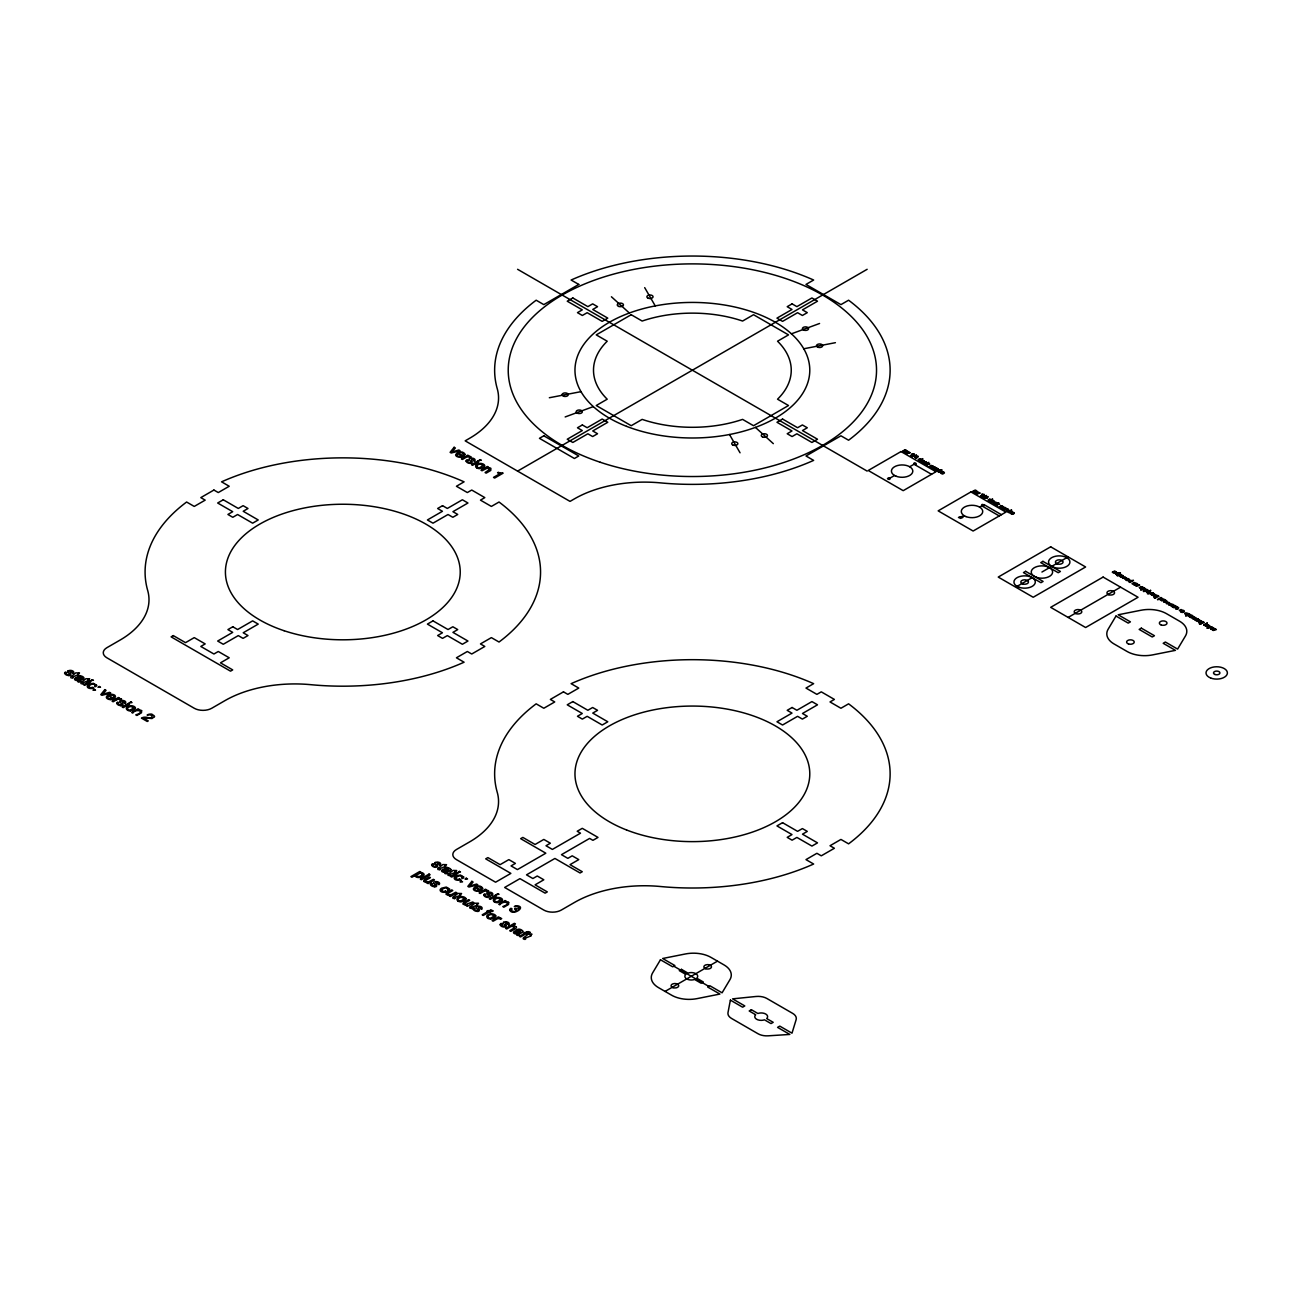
<?xml version="1.0" encoding="UTF-8"?>
<svg xmlns="http://www.w3.org/2000/svg" width="1292" height="1292" viewBox="0 0 1292 1292"><rect width="100%" height="100%" fill="white"/><g stroke="black" fill="none" stroke-linecap="round" stroke-linejoin="round"><path stroke-width="1.5" d="M436.809 865.834L435.275 866.512A2.875 1.663 0 0 1 433.046 864.962A2.277 1.324 0 0 1 433.66 864.332M471.209 461.874L469.852 462.584A2.875 1.663 0 0 1 467.446 461.002A2.277 1.324 0 0 1 468.059 460.388M488.941 895.921L487.391 896.616M1166.385 601.248L1164.673 600.764L1166.175 601.507M1213.511 628.461L1211.848 627.96L1213.317 628.72M1125.364 577.104L1122.926 576.571M1169.518 602.653L1167.128 602.024M1171.957 604.058L1169.551 603.429M1188.204 613.442L1185.814 612.812M923.166 460.469L922.165 459.645M986.991 498.098L983.858 498.082L985.683 497.097M1197.377 618.787L1195.778 618.174M1201.172 620.967L1199.832 620.37M516.057 908.631C521.774 910.166 518.673 905.466 514.297 906.596A4.667 2.697 0 0 1 516.283 905.87A3.214 1.857 0 0 1 518.948 906.128C525.004 908.211 511.697 916.254 509.646 909.826M154.378 716.737L152.02 718.53L147.046 718.158M974.669 492.268L977.236 492.074M1134.263 584.42L1136.863 584.178M1181.13 611.471L1183.682 611.31M993.08 500.795L992.078 500.004M1115.852 573.777L1118.258 573.196M1128.853 581.271L1131.259 580.706M1187.8 615.089L1190.045 615.25M1128.724 579.51L1127.092 578.994L1128.53 579.769M1118.323 573.551L1115.868 573.89M1131.324 581.045L1128.885 581.432M1157.858 596.403L1154.822 596.533M1203.094 622.518L1200.058 622.663M1178.288 608.161L1176.576 607.644L1178.094 608.387M923.732 462.778L926.122 462.229M932.679 467.946L935.053 467.397M941.335 472.953L943.709 472.387M993.645 503.153L996.035 502.588M1002.592 508.305L1004.966 507.756M1011.248 513.312L1013.622 512.746M1119.05 575.844L1120.229 576.716M1147.942 590.67L1145.729 590.509M933.082 466.331L931.338 467.429M1003.044 506.642L1001.348 507.724M1116.32 572.049L1114.608 573.115M1143.129 587.537L1141.417 588.603M1126.204 579.656L1128.53 580.286M1163.85 601.394L1166.192 602.04A4.441 2.568 0 0 0 1166.547 601.797M1175.768 608.274L1178.11 608.92A4.441 2.568 0 0 0 1178.466 608.677M1210.992 628.606L1213.317 629.252A4.441 2.568 0 0 0 1213.689 629.01M1194.648 617.253L1193.34 616.623M1142.839 589.136L1145.083 589.297M929.239 466.25L931.871 466.347M999.152 506.609L1001.784 506.706M1112.428 572.017L1115.061 572.098M1139.253 587.505L1141.886 587.585M1205.081 625.506L1207.713 625.603M1155.436 596.468L1157.81 596.064M1200.688 622.582L1203.046 622.179M1145.552 590.702L1147.797 590.864M1159.635 598.826L1161.879 598.987M1124.282 578.041L1122.247 577.653M1168.388 603.59L1166.466 603.671L1166.175 602.476M1170.891 604.914L1168.969 605.108L1168.614 603.881M1187.138 614.298L1186.137 614.378M1145.18 589.184L1142.968 588.974M1161.976 598.874L1159.764 598.68M1190.158 615.137L1188.042 614.863M986.313 498.179L984.488 498.114M936.345 470.789L938.024 468.721L937.12 470.595L940.35 470.078L936.765 471.031A3.375 1.938 0 0 1 934.923 471.354M1006.258 511.147L1007.938 509.096L1007.033 510.97L1010.263 510.437L1006.533 511.422A3.375 1.938 0 0 1 1004.837 511.713M1148.798 593.448L1150.478 591.381L1149.573 593.254L1152.803 592.737L1149.072 593.722A7.962 4.603 0 0 1 1148.168 593.916L1147.344 593.722M1208.117 627.702L1209.796 625.635L1208.892 627.508L1212.138 626.991L1208.408 627.977A7.962 4.603 0 0 1 1207.487 628.17L1206.696 627.993M977.14 492.236L974.701 492.462M1136.734 584.388L1134.36 584.662M1183.553 611.487L1181.195 611.681M72.497 677.024L78.731 674.569L77.714 673.972L79.49 672.954L75.776 672.857L71.544 676.281A2.164 1.244 0 0 0 71.189 677.945M82.656 682.887L88.89 680.432L87.872 679.834L89.665 678.817L85.934 678.72L81.703 682.16M439.538 868.741L445.772 866.286L444.755 865.705L446.531 864.671L442.801 864.574L438.586 868.014M449.697 874.619L455.931 872.148L454.913 871.567L456.69 870.533L452.975 870.437L448.744 873.877M454.558 897.601L460.808 895.146L459.79 894.565L461.567 893.531L457.836 893.434L453.605 896.874M471.499 907.388L477.733 904.917L476.716 904.335L478.508 903.302L474.778 903.221L470.546 906.645M524.988 938.267L531.238 935.812L530.221 935.214L531.997 934.197L528.267 934.1L524.035 937.54M922.989 460.679L921.018 461.858M992.967 500.989L990.932 502.217M985.683 496.596L988.041 496.613L987.427 497.808M1194.551 617.382L1192.516 618.61M1197.264 618.949L1195.229 620.176M1201.059 621.129L1199.024 622.356M1154.014 596.742C1152.577 598.761 1158.746 596.839 1155.113 597.744M1119.179 575.699L1121.198 574.488M984.552 497.63L986.313 497.759M1184.861 613.264L1185.862 614.685M1122.005 576.975L1122.958 578.396M1125.154 577.476L1124.347 578.719L1126.091 577.718M1199.251 622.857C1197.991 624.957 1204.144 622.825 1200.171 623.81M922.31 460.598L920.582 461.599M992.256 500.941L990.496 501.974M918.127 459.661L919.872 458.66M988.041 500.036L989.785 499.019M1179.338 610.47L1181.082 609.469M1139.399 585.454L1136.443 586.229M1164.593 600.005L1161.637 600.78M1176.511 606.885L1173.556 607.66M1216.063 629.721L1213.107 630.496M88.712 684.405L93.347 683.29L96.545 685.228M1154.951 595.063L1153.352 595.983M1193.695 617.431L1192.096 618.351M1196.44 618.981L1194.793 619.918M1200.203 621.177L1198.588 622.114M72.368 678.235L73.208 677.751M79.555 681.126L83.221 679.011M79.926 681.724L78.957 682.128M469.82 457.53L470.95 456.883M82.526 684.098L83.366 683.613M116.797 699.666L113.131 701.782L112.065 701.152L118.428 697.486L119.445 698.068L118.347 698.697A3.908 2.261 0 0 1 119.736 698.633A2.309 1.34 0 0 1 121.335 698.988M120.511 699.86L121.642 699.198M517.591 471.112L867.158 269.301M138.147 709.906L139.051 709.389L138.034 708.791L131.655 712.473L132.737 713.087C136.031 708 146.642 711.714 135.773 714.847L136.855 715.477L141.474 712.78L141.587 710.697M902.527 451.183L904.723 449.907M902.947 451.425L905.159 450.149M906.499 453.476L909.051 452.006M906.919 453.718L910.327 452.685L909.245 452.458M914.268 454.041L910.424 455.737L912.83 454.348L912.023 453.88M918.644 459.871L920.308 458.902M918.951 460.663L922.456 458.628M919.371 460.905L922.456 460.146M922.876 458.886L921.955 459.629M889.074 478.638L894.532 475.488M909.681 466.751L915.14 463.602M934.132 469.416L936.668 467.946M934.552 469.674L937.96 468.641L936.91 468.398M972.44 491.541L974.636 490.282M972.86 491.784L975.056 490.524M976.413 493.835L978.965 492.365M976.833 494.077L980.24 493.06L979.126 492.817M984.181 494.4L980.337 496.096L982.744 494.707L981.936 494.238M988.558 500.23L990.221 499.277M988.864 501.021L992.369 499.003M989.284 501.264L992.369 500.505M992.789 499.245L991.868 499.988M960.166 518.415C970.276 515.282 948.667 519.772 964.446 515.847M979.594 507.11L983.955 504.591L1001.429 514.684M1004.029 509.791L1006.581 508.321M1004.465 510.033L1007.873 509L1006.743 508.773M439.393 869.968L440.249 869.484M425.02 879.481L429.348 876.977L430.446 877.623L426.215 880.062A2.132 1.227 0 0 0 425.666 881.596M447.662 870.986L446.806 871.486A2.245 1.292 0 0 1 444.642 871.842L442.688 870.323L446.225 870.533M446.58 872.843L450.262 870.727A2.213 1.276 0 0 0 450.908 869.468M446.967 873.457L446.015 873.86M449.551 875.831L450.407 875.346M447.355 892.384L451.683 889.881L452.781 890.511L448.55 892.966A2.132 1.227 0 0 0 448.001 894.5M454.429 898.828L455.268 898.344M483.838 891.383L480.172 893.499L479.09 892.885L485.469 889.203L486.486 889.784L485.388 890.43A3.908 2.261 0 0 1 486.777 890.349A2.309 1.34 0 0 1 488.376 890.705M487.552 891.577L488.683 890.931M1017.062 586.374L1032.195 577.653M1041.933 572.033L1068.145 556.884M471.37 908.599L472.21 908.114M492.171 911.538L493.156 910.973M514.62 908.857L515.573 908.308M500.553 919.274L501.684 918.628M1118.759 573.454L1120.035 572.711M1116.95 574.972L1120.455 572.954M1117.241 575.521L1120.116 573.874M1120.535 574.116L1117.386 575.925M1119.938 575.715L1121.634 574.73M1122.829 575.424L1119.776 576.248M1120.697 577.136L1123.249 575.667M514.894 929.013L510.808 931.371L509.71 930.741L514.555 927.753L512.456 926.364M1124.864 578.929L1126.527 577.96M518.722 933.195L519.578 932.695A4.409 2.552 0 0 1 518.157 932.226L514.604 932.033L516.558 933.518A2.245 1.292 0 0 0 518.738 933.212M518.496 934.552L522.178 932.436A2.213 1.276 0 0 0 522.824 931.177M1068.145 617.431L1120.584 587.166M1131.76 580.964L1133.052 580.221M518.883 935.15L517.898 935.553M1129.951 582.482L1133.455 580.447M526.765 932.113L524.035 932.663L524.923 933.179L519.432 936.345L520.482 936.958L525.989 933.793L527.895 933.922L526.975 933.228M1132.05 583.693L1134.247 582.417M1132.47 583.936L1134.667 582.66M529.429 933.034L530.398 932.469M1136.007 585.987L1138.559 584.501M524.859 939.494L525.699 938.993M1140.642 589.83L1144.195 587.779M1141.062 590.073L1142.37 589.313M1143.355 591.381L1146.908 589.33M1143.775 591.639L1145.083 590.88M1151.705 595.047L1154.257 593.577M1152.141 595.289L1153.594 594.449M1153.788 596.242L1155.936 594.853L1154.596 594.255M1159.005 596.339L1154.531 597.905M1157.438 599.52L1160.991 597.469M1157.858 599.763L1159.166 599.02M1161.201 600.522L1163.753 599.052M1172.942 604.365L1170.778 605.754L1171.973 606.594M1171.682 605.593L1173.378 604.608M1174.557 605.302L1171.521 606.11M1172.442 607.014L1174.993 605.544M1173.12 607.402L1175.672 605.932M1179.854 610.68L1181.518 609.711M1185.604 615.783L1189.157 613.732M1186.04 616.026L1187.332 615.283M1190.449 617.414L1193.001 615.929M1190.869 617.657L1192.322 616.817M1193.162 618.965L1195.698 617.495M1193.582 619.223L1195.035 618.383M1196.957 621.161L1199.493 619.692M1197.377 621.404L1198.831 620.58M1204.257 622.469L1199.784 624.02M1207.261 626.604L1208.973 625.296L1206.647 624.65M1212.671 630.238L1215.223 628.768M665.073 991.416L717.496 961.151M905.498 449.955L905.547 449.939A3.585 2.067 0 0 1 905.902 449.745M975.412 490.33L975.46 490.298A3.585 2.067 0 0 1 975.815 490.104M450.391 895.404L449.438 895.937L450.44 896.519L456.819 892.837L455.753 892.223L451.312 894.645L448.695 894.597A3.165 1.825 0 0 1 448.308 894.403M931.451 466.832L929.255 466.606M1001.413 507.175L999.168 506.981M1114.689 572.566L1112.428 572.34M1141.514 588.054L1139.932 588.296L1140.917 588.425M1207.342 626.055L1205.904 626.006M930.757 465.427L933.163 466.105M1000.654 505.786L1003.06 506.464M1113.946 571.193L1116.353 571.855M1140.755 586.681L1143.162 587.343M448.808 870.356L448.566 868.757M81.8 678.607L81.622 677.089M520.724 932.049L520.482 930.466M987.476 497.42L986.394 497.323M565.169 416.945L593.319 406.609M791.431 333.82L819.58 323.485M925.185 463.263L923.812 463.101M934.132 468.415L932.727 468.237M942.708 473.453L941.383 473.227M995.147 503.605L993.677 503.412M1004.046 508.79L1002.592 508.547M1012.75 513.764L1011.281 513.57M986.523 496.613L987.653 496.855M420.062 877.413L421.854 876.751A9.948 5.749 0 0 0 422.549 876.364A5.103 2.955 0 0 0 424.099 874.684A3.682 2.132 0 0 0 419.965 872.552L420.821 872.1L419.771 871.486L410.888 876.622L411.97 877.236L415.217 875.362A4.247 2.455 0 0 0 415.217 876.089A3.472 2.003 0 0 0 419.997 877.333M528.218 932.614L528.686 932.646A2.616 1.518 0 0 1 529.187 932.889M460.986 900.879L464.442 898.78L461.486 897.278A4.797 2.762 0 0 0 458.014 899.297A2.374 1.373 0 0 0 460.986 900.863M549.342 397.742L580.996 391.654M803.753 348.775L835.407 342.687M81.461 678.72C77.472 674.246 70.043 680.529 78.279 680.674A1.793 1.034 0 0 0 78.037 681.901M448.502 870.437C444.545 866.092 436.938 872.1 445.32 872.407M520.418 932.146C516.638 927.85 508.854 933.761 517.236 934.1A1.793 1.034 0 0 0 516.978 935.327M497.905 898.118L500.876 899.539L497.404 901.719A2.374 1.373 0 0 1 494.497 900.153M1138.688 584.969L1139.722 585.115M1163.882 599.52L1164.916 599.666M1175.801 606.4L1176.834 606.546M1215.352 629.236L1216.386 629.365M930.789 467.171L930.095 467.106M1000.816 507.53L999.96 507.449M1114.059 572.937L1113.203 572.841M1206.712 626.426L1205.081 625.845M931.548 465.54L932.388 465.847M1001.462 505.915L1002.301 506.206M1114.738 571.306L1115.577 571.597M1141.563 586.794L1142.403 587.085M1167.403 603.59L1166.45 603.202M1207.39 624.795L1208.23 625.102M68.718 675.603C74.371 676.297 66.183 667.996 72.546 672.276A1.777 1.034 0 0 1 72.142 672.874L73.143 673.455A3.262 1.89 0 0 0 72.61 670.903A3.262 1.89 0 0 0 68.314 670.806M434.532 886.813C440.201 887.442 432.029 879.174 438.359 883.534A1.777 1.034 0 0 1 437.956 884.067L438.957 884.649A3.262 1.89 0 0 0 438.424 882.113A3.262 1.89 0 0 0 434.128 882.016A2.019 1.163 0 0 0 433.563 882.953A6.315 3.65 0 0 0 434.338 883.889M1127.173 580.334L1126.285 580.011M1164.835 602.072L1163.882 601.668M1176.754 608.952L1175.768 608.532M1211.977 629.285L1211.024 628.913M1185.959 614.378L1185.103 613.942M120.689 705.707C126.6 706.175 118.363 698.035 124.678 702.428A1.777 1.034 0 0 1 124.274 702.961L125.276 703.542M477.039 911.441C483.014 911.942 474.632 903.802 481.028 908.179A1.777 1.034 0 0 1 480.624 908.696L481.625 909.293M68.314 674.812L69.784 674.149A6.896 3.989 0 0 0 69.17 673.39L68.492 672.696A6.315 3.65 0 0 1 67.717 671.759M1155.904 597.356L1154.935 597.695M120.366 704.883L121.916 704.237A6.896 3.989 0 0 0 121.303 703.478L120.624 702.8A6.315 3.65 0 0 1 119.849 701.847A2.019 1.163 0 0 1 120.269 700.797M434.047 885.989L435.598 885.311A6.896 3.989 0 0 0 435 884.584L434.306 883.906M476.716 910.634L478.25 909.939A6.896 3.989 0 0 0 477.652 909.213L476.974 908.534A6.315 3.65 0 0 1 476.199 907.582A2.019 1.163 0 0 1 476.619 906.532M1169.631 604.979L1168.889 604.608M79.183 678.817L75.647 678.607L77.617 680.093A2.245 1.292 0 0 0 79.797 679.786L80.621 679.269A4.409 2.552 0 0 1 79.216 678.801M914.122 464.264C919.549 465.201 912.992 460.598 914.042 464.232L931.532 474.309M981.775 505.85C987.621 506.771 980.547 502.233 981.775 505.85L999.249 515.944M462.633 453.121C465.459 455.026 460.194 456.738 459.08 453.25A2.665 1.534 0 0 1 462.714 453.072M480.366 887.168C483.176 889.09 478.008 890.721 476.813 887.297A2.665 1.534 0 0 1 480.446 887.119M113.325 695.451C116.199 697.357 110.482 699.247 109.772 695.564A2.665 1.534 0 0 1 113.405 695.387M517.591 269.301L867.158 471.112M474.584 461.228L473.583 460.646A1.777 1.034 0 0 0 473.986 460.113C467.865 455.365 475.601 463.521 469.997 463.376A4.312 2.487 0 0 1 466.17 461.066M468.027 460.372L466.993 459.774A3.553 2.051 0 0 0 466.008 461.066M673.81 966.19L708.759 986.377M440.184 865.172L439.167 864.59A1.777 1.034 0 0 0 439.571 864.057C433.611 859.487 440.847 866.948 435.743 867.336A4.312 2.487 0 0 1 431.77 865.01M445.918 868.628L444.933 868.046A2.842 1.647 0 0 1 447.339 867.465M492.317 895.275L491.299 894.694A1.777 1.034 0 0 0 491.703 894.161L489.829 892.804L488.521 893.579M462.584 878.463L461.551 877.866A2.778 1.599 0 0 0 462.1 877.058M459.564 879.012L460.614 879.61M433.627 864.332L432.594 863.734A3.553 2.051 0 0 0 431.609 865.01M78.893 676.895L77.891 676.314A2.842 1.647 0 0 1 80.298 675.732M508.709 924.927L507.691 924.329A1.777 1.034 0 0 0 508.095 923.812C501.974 919.08 509.742 927.285 504.106 927.075A4.312 2.487 0 0 1 500.295 924.749M516.848 929.739L517.834 930.321A2.213 1.276 0 0 1 520.644 930.385M447.452 889.913L448.502 890.511M108.883 696.049L113.68 698.665A11.127 6.428 0 0 0 114.891 697.89C117.992 693.82 107.543 692.819 106.38 697.002A3.941 2.277 0 0 0 107.494 698.81A5.265 3.036 0 0 0 108.48 699.247A3.973 2.293 0 0 0 110.337 699.602M93.573 687.877L92.539 687.279A2.487 1.437 0 0 1 89.746 687.473A2.487 1.437 0 0 1 88.324 686.117M445.482 891.06L446.531 891.658M111.58 698.568L112.63 699.182A3.86 2.229 0 0 1 110.337 699.537M501.118 923.473L502.152 924.071M143.622 718.207L148.273 720.904L147.272 721.485L141.426 718.11A7.154 4.134 0 0 1 143.783 717.254A5.992 3.456 0 0 1 146.9 717.367C153.877 719.563 153.732 713.588 147.126 715.057A4.667 2.697 0 0 1 152.052 714.169M508.628 902.43L508.596 904.432L503.896 907.194L502.798 906.564C513.134 903.076 503.25 899.813 499.762 904.82L498.696 904.206L505.075 900.524L506.093 901.105L505.188 901.622A3.941 2.277 0 0 1 508.693 902.381M424.357 881.596L424.616 881.79A5.039 2.907 0 0 0 425.036 882.048A3.214 1.857 0 0 0 428.056 882.533L427.087 883.034L428.104 883.615L434.467 879.949L433.401 879.319L428.879 881.774L426.344 881.693A3.165 1.825 0 0 1 425.972 881.499M611.423 296.772L629.349 313.019M755.416 427.394L773.327 443.657M463.521 904.174L463.893 904.465A5.039 2.907 0 0 0 464.312 904.723A3.214 1.857 0 0 0 467.333 905.207L466.364 905.724L467.381 906.306L473.76 902.623L472.678 902.01L465.766 904.432A3.165 1.825 0 0 1 465.249 904.174M446.596 894.387L446.951 894.694A5.039 2.907 0 0 0 447.371 894.952A3.214 1.857 0 0 0 450.391 895.421M435.533 864.429L436.228 865.107A6.896 3.989 0 0 1 436.777 865.721M488.586 893.693L490.508 896.277L487.714 897.423A4.312 2.487 0 0 1 483.902 895.114M644.692 287.632L655.254 305.913M729.495 434.516L740.058 452.798M463.586 876.961L460.388 875.023L455.753 876.121A4.344 2.503 0 0 0 455.155 879.577A4.134 2.39 0 0 0 460.743 879.707M983.89 494.432A2.035 1.179 0 0 1 982.195 494.093M995.68 503.993A1.728 1.001 0 0 1 993.257 503.234A1.728 1.001 0 0 1 995.163 502.087A1.728 1.001 0 0 1 996.584 503.444M1004.611 509.161A1.728 1.001 0 0 1 1002.204 508.402A1.728 1.001 0 0 1 1004.094 507.255A1.728 1.001 0 0 1 1005.531 508.612M1013.283 514.168A1.728 1.001 0 0 1 1010.861 513.392A1.728 1.001 0 0 1 1012.767 512.246A1.728 1.001 0 0 1 1014.188 513.602M913.977 454.073A2.035 1.179 0 0 1 912.281 453.734M925.766 463.634A1.728 1.001 0 0 1 923.344 462.875A1.728 1.001 0 0 1 925.25 461.728A1.728 1.001 0 0 1 926.687 463.085M934.697 468.802A1.728 1.001 0 0 1 932.291 468.027A1.728 1.001 0 0 1 934.197 466.88A1.728 1.001 0 0 1 935.618 468.253M943.37 473.793A1.728 1.001 0 0 1 940.947 473.033A1.728 1.001 0 0 1 942.853 471.887A1.728 1.001 0 0 1 944.274 473.243M1212.009 629.543A1.76 1.017 0 0 1 1210.992 627.944A1.76 1.017 0 0 1 1213.947 628.073M1200.446 622.647A1.777 1.034 0 0 1 1203.579 621.92M1189.238 614.168A1.647 0.953 0 0 1 1190.4 615.59A1.647 0.953 0 0 1 1187.671 615.686M1176.786 609.21A1.76 1.017 0 0 1 1175.768 607.611A1.76 1.017 0 0 1 1178.724 607.741M1164.867 602.33A1.76 1.017 0 0 1 1163.866 600.732A1.76 1.017 0 0 1 1166.805 600.861M1161.072 597.905A1.647 0.953 0 0 1 1162.235 599.327A1.647 0.953 0 0 1 1159.505 599.423M1155.209 596.516A1.777 1.034 0 0 1 1158.343 595.79M1146.989 589.766A1.647 0.953 0 0 1 1148.136 591.187A1.647 0.953 0 0 1 1145.423 591.284M1144.276 588.199A1.647 0.953 0 0 1 1145.439 589.62A1.647 0.953 0 0 1 1142.709 589.733M1129.902 582.094A1.647 0.953 0 0 1 1128.675 580.673A1.647 0.953 0 0 1 1131.404 580.576M1127.222 580.592A1.76 1.017 0 0 1 1126.204 578.994A1.76 1.017 0 0 1 1129.16 579.123M1128.901 580.06A4.441 2.568 0 0 1 1128.53 580.286M1116.902 574.585A1.647 0.953 0 0 1 1115.674 573.18A1.647 0.953 0 0 1 1118.404 573.067M470.643 456.657A2.309 1.34 0 0 0 469.044 456.286A3.908 2.261 0 0 0 467.639 456.351L468.754 455.753L467.736 455.155L461.373 458.838L462.439 459.451L466.105 457.336A2.455 1.421 0 0 1 469.561 457.271M469.739 458.579A3.262 1.89 0 0 1 474.051 458.676A3.262 1.89 0 0 1 474.439 461.163M469.577 458.466A2.019 1.163 0 0 0 469.174 459.532A6.315 3.65 0 0 0 469.965 460.469L470.627 461.147A6.896 3.989 0 0 1 471.192 461.761M476.57 467.704A4.635 2.681 0 0 1 478.363 463.618A4.635 2.681 0 0 1 484.791 465.588A5.539 3.198 0 0 1 479.687 468.366M479.72 468.625A4.215 2.439 0 0 1 476.441 467.752M476.764 466.105A2.374 1.373 0 0 0 479.671 467.656L483.143 465.588L480.333 464.054A4.797 2.762 0 0 0 476.7 466.105M500.327 473.033A7.3 4.215 0 0 1 498.405 472.258L497.549 472.759L499.552 473.922L493.512 477.394L494.658 478.056L503.137 473.163L502.297 472.678A3.101 1.793 0 0 1 500.359 473.066M64.568 673.293A3.553 2.051 0 0 1 65.569 672.018L66.586 672.599A2.277 1.324 0 0 0 66.005 673.229A2.875 1.663 0 0 0 68.266 674.715M67.749 671.743A2.019 1.163 0 0 1 68.137 670.693M68.573 675.49A4.312 2.487 0 0 1 64.745 673.277M78.78 676.814A2.213 1.276 0 0 1 81.687 676.96M83.221 679.011A2.213 1.276 0 0 0 83.883 677.751A4.893 2.826 0 0 0 80.282 675.845M81.364 683.807A2.164 1.244 0 0 1 81.59 682.079M96.658 685.245A3.795 2.196 0 0 1 95.479 686.698L94.51 686.149A2.778 1.599 0 0 0 95.075 685.325A2.18 1.26 0 0 0 94.332 684.502M88.777 684.437A4.344 2.503 0 0 0 88.114 687.845A4.134 2.39 0 0 0 93.702 687.974M89.229 686.165A4.215 2.439 0 0 1 94.494 684.162M108.916 696.065A4.021 2.326 0 0 0 107.737 697.195A2.519 1.454 0 0 0 108.948 698.52A2.519 1.454 0 0 0 111.532 698.52M116.764 699.65A2.455 1.421 0 0 1 120.253 699.602M116.7 703.397A3.553 2.051 0 0 1 117.701 702.105L118.719 702.703A2.277 1.324 0 0 0 118.137 703.316A2.875 1.663 0 0 0 120.398 704.802M120.431 700.91A3.262 1.89 0 0 1 124.743 701.007A3.262 1.89 0 0 1 125.13 703.478M120.705 705.593A4.312 2.487 0 0 1 116.861 703.381M135.482 707.919A4.635 2.681 0 0 0 129.055 705.933A4.635 2.681 0 0 0 127.262 710.019A4.215 2.439 0 0 0 130.411 710.955M135.289 707.935A5.539 3.198 0 0 1 130.379 710.697M138.147 709.889A3.941 2.277 0 0 1 141.652 710.665M143.557 718.061A5.523 3.182 0 0 1 147.013 718.207M152.521 714.799A4.393 2.536 0 0 1 154.572 716.624M435.339 862.539A3.262 1.89 0 0 1 439.651 862.636A3.262 1.89 0 0 1 440.023 865.107M435.178 862.426A2.019 1.163 0 0 0 434.774 863.476A6.315 3.65 0 0 0 435.565 864.413M438.23 869.678A2.164 1.244 0 0 1 438.473 867.949M445.062 873.634A1.793 1.034 0 0 1 445.304 872.391M447.646 871.002A4.409 2.552 0 0 1 446.241 870.517M445.805 868.531A2.213 1.276 0 0 1 448.728 868.676M447.307 867.578A4.893 2.826 0 0 1 450.779 869.484M448.389 875.54A2.164 1.244 0 0 1 448.631 873.812M463.699 876.961A3.795 2.196 0 0 1 462.52 878.431M459.5 878.964A2.487 1.437 0 0 1 456.787 879.19A2.487 1.437 0 0 1 455.365 877.833M456.27 877.898A4.215 2.439 0 0 1 461.535 875.895M461.357 876.218A2.18 1.26 0 0 1 462.165 877.042M483.806 891.367A2.455 1.421 0 0 1 487.294 891.318M483.741 895.114A3.553 2.051 0 0 1 484.742 893.838L485.76 894.419A2.277 1.324 0 0 0 485.178 895.049A2.875 1.663 0 0 0 487.423 896.535M487.472 892.627A3.262 1.89 0 0 1 491.784 892.724A3.262 1.89 0 0 1 492.155 895.211M487.31 892.514A2.019 1.163 0 0 0 486.906 893.563A6.315 3.65 0 0 0 487.698 894.516L488.36 895.194A6.896 3.989 0 0 1 488.909 895.808M494.287 901.751A4.635 2.681 0 0 1 496.08 897.665A4.635 2.681 0 0 1 502.523 899.636M502.33 899.668A5.539 3.198 0 0 1 497.42 902.414M497.452 902.672A4.215 2.439 0 0 1 494.174 901.8M494.432 900.136A4.797 2.762 0 0 1 497.937 898.182M509.613 909.826A4.474 2.584 0 0 1 510.986 908.276L512.1 908.922A4.409 2.552 0 0 0 511.164 909.778M515.04 909.116A4.102 2.374 0 0 1 516.283 910.149M516.493 910.182A2.471 1.437 0 0 1 513.699 911.474A2.471 1.437 0 0 1 511.567 909.826M421.499 873.392A2.939 1.696 0 0 1 422.032 873.699M423.857 881.548A3.359 1.938 0 0 1 425.052 879.513M430.381 884.487A3.553 2.051 0 0 1 431.383 883.211L432.416 883.809A2.277 1.324 0 0 0 431.819 884.422A2.875 1.663 0 0 0 434.08 885.908M434.387 886.7A4.312 2.487 0 0 1 430.559 884.487M448.437 890.479A3.795 2.196 0 0 0 449.616 889.009L446.305 887.071L441.654 888.169A4.344 2.503 0 0 0 441.073 891.625A4.134 2.39 0 0 0 446.661 891.755M448.017 889.106A2.778 1.599 0 0 1 447.452 889.913M445.417 891.012A2.487 1.437 0 0 1 442.704 891.254A2.487 1.437 0 0 1 441.266 889.897M442.187 889.946A4.215 2.439 0 0 1 447.452 887.943M447.274 888.266A2.18 1.26 0 0 1 448.082 889.09M446.192 894.452A3.359 1.938 0 0 1 447.387 892.417M453.266 898.538A2.164 1.244 0 0 1 453.508 896.809M457.869 900.895A4.635 2.681 0 0 1 459.661 896.826A4.635 2.681 0 0 1 466.105 898.796M465.911 898.812A5.539 3.198 0 0 1 461.002 901.574M461.034 901.832A4.215 2.439 0 0 1 457.756 900.96M464.942 904.271A2.132 1.227 0 0 1 465.459 902.72L469.723 900.298L468.625 899.668L464.296 902.155A3.359 1.938 0 0 0 463.134 904.238M470.191 908.308A2.164 1.244 0 0 1 470.433 906.58M473.05 909.132A3.553 2.051 0 0 1 474.051 907.84L475.068 908.438A2.277 1.324 0 0 0 474.487 909.051A2.875 1.663 0 0 0 476.748 910.553M476.78 906.645A3.262 1.89 0 0 1 481.092 906.742A3.262 1.89 0 0 1 481.48 909.213M477.055 911.328A4.312 2.487 0 0 1 473.211 909.116M490.831 910.133A2.907 1.68 0 0 0 489.571 910.634L487.633 910.666L486.793 911.167L487.682 911.668L482.191 914.849L483.24 915.463L488.731 912.281L490.653 912.41L489.716 911.732A8.947 5.168 0 0 1 490.96 911.102L491.445 911.151A2.616 1.518 0 0 1 491.945 911.393M490.863 910.101A2.649 1.518 0 0 1 492.64 910.731M487.665 918.095A4.635 2.681 0 0 1 489.458 914.025A4.635 2.681 0 0 1 495.902 915.996M495.708 916.028A5.539 3.198 0 0 1 490.798 918.774M490.831 919.032A4.215 2.439 0 0 1 487.552 918.16M487.875 916.513A2.374 1.373 0 0 0 490.782 918.063L494.255 915.996L491.428 914.461A4.797 2.762 0 0 0 487.811 916.496M499.778 918.047A3.908 2.261 0 0 0 498.389 918.095L499.487 917.481L498.47 916.9L492.107 920.582L493.173 921.196L496.839 919.08A2.455 1.421 0 0 1 500.311 919.016M499.794 918.014A2.309 1.34 0 0 1 501.393 918.402M502.184 924.087A2.277 1.324 0 0 0 501.571 924.684A2.875 1.663 0 0 0 503.815 926.186L505.301 925.492A6.896 3.989 0 0 0 504.736 924.846L504.058 924.168A6.315 3.65 0 0 1 503.266 923.215A2.019 1.163 0 0 1 503.702 922.165M500.133 924.765A3.553 2.051 0 0 1 501.135 923.473M503.864 922.278A3.262 1.89 0 0 1 508.176 922.375A3.262 1.89 0 0 1 508.547 924.862M515.686 926.461A4.07 2.358 0 0 0 512.181 925.766L515.443 923.925L514.377 923.312L505.608 928.367L506.674 928.996L510.065 927.042A3.618 2.083 0 0 1 512.294 926.267M516.412 926.816A3.924 2.261 0 0 1 514.83 928.964M516.897 929.772A2.842 1.647 0 0 1 519.255 929.158A4.893 2.826 0 0 1 522.695 931.193M526.813 932.13A2.907 1.68 0 0 1 528.073 931.629A2.649 1.518 0 0 1 529.882 932.243M526.991 933.244A8.947 5.168 0 0 1 528.202 932.598M523.696 939.187A2.164 1.244 0 0 1 523.938 937.459M464.926 454.283L464.183 455.559A11.127 6.428 0 0 1 462.972 456.334L458.192 453.718A4.021 2.326 0 0 0 457.045 454.881A2.519 1.454 0 0 0 458.256 456.189A2.519 1.454 0 0 0 460.84 456.205L461.938 456.851A3.86 2.229 0 0 1 457.756 456.867A5.265 3.036 0 0 1 456.835 456.464A3.941 2.277 0 0 1 455.656 454.816C456.916 451.489 463.586 450.633 464.926 454.283M482.659 888.331L481.9 889.607A11.127 6.428 0 0 1 480.689 890.382L475.924 887.766A4.021 2.326 0 0 0 474.778 888.928A2.519 1.454 0 0 0 475.989 890.236A2.519 1.454 0 0 0 478.557 890.253L479.655 890.899A3.86 2.229 0 0 1 475.488 890.915A5.265 3.036 0 0 1 474.552 890.511A3.941 2.277 0 0 1 473.389 888.848C474.648 885.537 481.318 884.681 482.659 888.331M489.943 469.254L485.081 472.517L486.163 473.147L490.782 470.45L490.895 468.382A3.941 2.277 0 0 0 487.455 467.559L488.36 467.058L487.342 466.477L480.963 470.159L482.045 470.772L487.132 468.188L489.943 469.254M887.539 478.573C891.205 481.738 890.608 475.408 887.539 478.573M133.851 707.822L130.379 710.002A2.374 1.373 0 0 1 127.456 708.42A4.797 2.762 0 0 1 130.896 706.466L133.851 707.822M907.355 451.602L904.788 452.055L907.355 451.635M416.202 875.282L416.67 876.17A3.036 1.76 0 0 0 417.025 876.396L419.803 876.509L422.387 874.813A2.196 1.276 0 0 0 419.948 873.182L416.202 875.282M730.384 1000.121L727.994 1012.605A12.355 7.138 0 0 0 731.53 1018.435L758.049 1033.762A12.355 7.138 0 0 0 768.11 1035.829L789.816 1034.44L777.574 1027.366L779.77 1026.106L791.996 1033.18L796.13 1019.679A12.355 7.138 0 0 0 792.69 1013.396L766.834 998.458A12.355 7.138 0 0 0 755.949 996.487L732.58 998.861L744.806 1005.935L742.625 1007.195L730.384 1000.121M927.85 463.957L927.285 465.475L926.542 463.941C922.149 465.685 933.082 459.952 927.042 463.634L929.772 463.973L927.85 463.957M997.747 504.316L997.198 505.834L996.439 504.3C992.062 506.044 1002.996 500.327 996.956 504.009L999.685 504.332L997.747 504.316M660.47 959.762L652.622 972.892A24.71 14.277 0 0 0 658.516 987.637L671.614 995.195A24.71 14.277 0 0 0 697.147 998.603L719.902 994.065L707.661 987.007L709.857 985.748L722.083 992.805L729.932 979.675A24.71 14.277 0 0 0 724.053 964.93L710.955 957.372A24.71 14.277 0 0 0 685.406 953.964L662.667 958.502L674.892 965.56L672.712 966.82L660.47 959.762M1115.997 616.042L1108.148 629.188A24.71 14.277 0 0 0 1114.027 643.933L1127.125 651.491A24.71 14.277 0 0 0 1152.674 654.883L1175.413 650.361L1163.188 643.287L1165.368 642.027L1177.61 649.101L1185.458 635.955A24.71 14.277 0 0 0 1179.564 621.21L1166.466 613.652A24.71 14.277 0 0 0 1140.933 610.26L1118.178 614.782L1130.419 621.856L1128.223 623.115L1115.997 616.042M104.814 689.621L100.792 694.66L101.939 695.306L110.708 693.029L109.545 692.351L102.569 694.321L106.057 690.332L104.814 689.621M454.122 447.29L450.1 452.329L451.247 452.991L460.017 450.698L458.838 450.02L451.877 451.99L455.365 448.017L454.122 447.29M471.855 881.338L467.833 886.377L468.964 887.039L477.749 884.745L476.57 884.067L469.61 886.037L473.098 882.065L471.855 881.338M213.923 490.039L200.809 497.614L205.186 500.133L194.252 506.432L186.613 502.023A197.741 114.164 0 0 0 147.692 590.509A98.87 57.074 0 0 1 120.027 640.105L106.865 647.712A12.355 7.138 0 0 0 106.865 657.789L194.252 708.258A12.355 7.138 0 0 0 211.743 708.258L224.905 700.652A98.87 57.074 0 0 1 310.807 684.679A197.741 114.164 0 0 0 464.07 662.215L456.431 657.789L467.349 651.491L471.725 654.01L484.823 646.452L480.462 643.917L491.38 637.618L499.019 642.027A197.741 114.164 0 0 0 499.019 502.023L491.38 506.432L480.462 500.133L484.823 497.614L471.725 490.039L467.349 492.559L456.431 486.26L464.07 481.835A197.741 114.164 0 0 0 221.578 481.835L229.217 486.26L218.283 492.559L213.923 490.039M578.768 284.434L543.819 304.621L536.164 300.212A197.741 114.164 0 0 0 497.242 388.682A98.87 57.074 0 0 1 469.594 438.295L465.168 440.847L570.03 501.393L574.456 498.841A98.87 57.074 0 0 1 660.373 482.869A197.741 114.164 0 0 0 813.621 460.388L805.982 455.979L840.931 435.808L848.586 440.217A197.741 114.164 0 0 0 848.586 300.212L840.931 304.621L805.982 284.434L813.621 280.025A197.741 114.164 0 0 0 571.129 280.025L578.768 284.434M223.274 499.778L217.67 503.008L232.705 511.68L227.909 514.458L232.802 517.284L237.599 514.507L252.634 523.179L258.222 519.965L243.203 511.277L247.999 508.499L243.106 505.673L238.293 508.45L223.274 499.778M572.824 297.967L567.236 301.197L582.272 309.87L577.459 312.648L582.353 315.474L587.166 312.696L602.185 321.369L607.789 318.139L592.753 309.466L597.55 306.689L592.657 303.862L587.86 306.64L572.824 297.967M631.207 314.715L596.242 334.886L607.208 341.217A98.87 57.074 0 0 0 607.208 399.196L596.242 405.526L631.207 425.714L642.156 419.383A98.87 57.074 0 0 0 742.593 419.383L753.543 425.714L788.508 405.526L777.542 399.196A98.87 57.074 0 0 0 777.542 341.217L788.508 334.886L753.543 314.715L742.593 321.046A98.87 57.074 0 0 0 642.156 321.046L631.207 314.715M89.939 681.062L83.592 684.728L84.691 685.358L91.021 681.692L89.939 681.062M92.33 679.673L91.118 680.383L93.428 680.303L92.33 679.673M173.29 635.599L171.093 636.859L230.525 671.162L232.705 669.902L220.48 662.844L229.217 657.789L218.283 651.491L213.923 654.01L200.809 646.452L205.186 643.917L194.252 637.618L185.515 642.657L173.29 635.599M477.83 461.018L471.483 464.684L472.581 465.314L478.912 461.648L477.83 461.018M480.22 459.629L479.009 460.34L481.318 460.259L480.22 459.629M94.251 689.379L92.959 690.138L95.495 690.106L94.251 689.379M99.242 686.504L97.95 687.247L100.485 687.215L99.242 686.504M543.819 435.808L539.442 438.327L574.407 458.498L578.768 455.979L543.819 435.808M232.802 626.765L227.909 629.592L232.705 632.369L217.67 641.042L223.274 644.272L238.293 635.599L243.106 638.377L247.999 635.551L243.203 632.773L258.222 624.101L252.634 620.871L237.599 629.543L232.802 626.765M442.526 505.673L437.633 508.499L442.445 511.277L427.41 519.965L432.998 523.179L448.033 514.507L452.846 517.284L457.739 514.458L452.927 511.68L467.962 503.008L462.375 499.778L447.339 508.45L442.526 505.673M582.353 424.955L577.459 427.781L582.272 430.559L567.236 439.232L572.824 442.462L587.86 433.789L592.657 436.551L597.55 433.741L592.753 430.963L607.789 422.274L602.185 419.044L587.166 427.733L582.353 424.955M792.093 303.862L787.199 306.689L791.996 309.466L776.96 318.139L782.564 321.369L797.584 312.696L802.397 315.474L807.29 312.648L802.477 309.87L817.513 301.197L811.925 297.967L796.889 306.64L792.093 303.862M128.522 703.332L122.175 706.999L123.273 707.628L129.604 703.962L128.522 703.332M130.912 701.96L129.701 702.654L132.01 702.59L130.912 701.96M432.998 620.871L427.41 624.101L442.445 632.773L437.633 635.551L442.526 638.377L447.339 635.599L462.375 644.272L467.962 641.042L452.927 632.369L457.739 629.592L452.846 626.765L448.033 629.543L432.998 620.871M782.564 419.044L776.96 422.274L791.996 430.963L787.199 433.741L792.093 436.551L796.889 433.789L811.925 442.462L817.513 439.232L802.477 430.559L807.29 427.781L802.397 424.955L797.584 427.733L782.564 419.044M901.008 451.57L868.24 470.482L903.205 490.669L935.973 471.742L901.008 451.57M914.591 456.69L915.673 457.804C914.397 460.113 922.811 454.3 914.591 456.69M917.578 456.69L914.946 456.948L917.578 456.69M924.2 460.76L921.664 462.229L924.2 460.76M925.153 460.21L925.153 460.21M941.674 469.755L938.186 471.774L941.674 469.755M941.787 470.918L939.252 472.387L941.787 470.918M942.756 470.369L942.756 470.369M563.473 691.85L550.36 699.424L554.736 701.944L543.819 708.258L536.164 703.833A197.741 114.164 0 0 0 497.242 792.319A98.87 57.074 0 0 1 469.594 841.916L456.431 849.522A12.355 7.138 0 0 0 456.431 859.616L495.579 882.21L510.873 873.392L485.695 858.857L487.892 857.597L500.117 864.655L508.854 859.616L515.411 863.395L511.034 865.915L517.43 869.597L545.822 853.204L520.66 838.669L522.84 837.41L535.082 844.483L543.819 839.429L550.36 843.208L545.999 845.743L552.378 849.425L580.512 833.178L577.201 831.257L582.272 828.333L598.002 837.41L592.931 840.333L589.604 838.427L561.471 854.674L567.85 858.356L572.211 855.821L578.768 859.616L570.03 864.655L582.272 871.729L580.076 872.988L554.914 858.453L526.506 874.846L532.885 878.528L537.262 876.008L543.819 879.787L535.082 884.842L547.307 891.9L545.127 893.16L519.949 878.641L504.655 887.459L543.819 910.069A12.355 7.138 0 0 0 561.293 910.069L574.456 902.462A98.87 57.074 0 0 1 660.373 886.506A197.741 114.164 0 0 0 813.621 864.025L805.982 859.616L816.899 853.301L821.276 855.821L834.39 848.263L830.013 845.743L840.931 839.429L848.586 843.837A197.741 114.164 0 0 0 848.586 703.833L840.931 708.258L830.013 701.944L834.39 699.424L821.276 691.85L816.899 694.369L805.982 688.071L813.621 683.662A197.741 114.164 0 0 0 571.129 683.662L578.768 688.071L567.85 694.369L563.473 691.85M572.824 701.588L567.236 704.818L582.272 713.491L577.459 716.269L582.353 719.095L587.166 716.317L602.185 725.006L607.789 721.776L592.753 713.087L597.55 710.325L592.657 707.499L587.86 710.277L572.824 701.588M970.922 491.929L938.154 510.857L973.118 531.028L1005.887 512.117L970.922 491.929M994.097 501.118L991.562 502.588L994.097 501.118M995.066 500.569L995.066 500.569M1011.588 510.114L1008.099 512.133L1011.588 510.114M1011.701 511.277L1009.165 512.746L1011.701 511.277M1012.67 510.728L1012.67 510.728M429.057 874.086L420.32 879.125L421.386 879.755L430.123 874.7L429.057 874.086M456.964 872.794L450.633 876.444L451.715 877.074L458.062 873.408L456.964 872.794M459.371 871.406L458.159 872.1L460.453 872.035L459.371 871.406M461.292 881.112L460 881.855L462.536 881.822L461.292 881.112M466.283 878.221L464.991 878.98L467.526 878.948L466.283 878.221M1050.671 546.807L998.231 577.072L1033.196 597.259L1085.619 566.978L1050.671 546.807M1025.638 571.339L1023.442 572.598L1040.932 582.692L1043.112 581.432L1025.638 571.339M1042.935 561.358L1040.754 562.618L1058.229 572.711L1060.409 571.452L1042.935 561.358M792.093 707.499L787.199 710.325L791.996 713.087L776.96 721.776L782.564 725.006L797.584 716.317L802.397 719.095L807.29 716.269L802.477 713.491L817.513 704.818L811.925 701.588L796.889 710.277L792.093 707.499M495.563 895.065L489.216 898.731L490.298 899.345L496.645 895.695L495.563 895.065M497.953 893.676L496.742 894.387L499.035 894.306L497.953 893.676M1103.11 577.072L1050.671 607.337L1085.619 627.524L1138.058 597.259L1103.11 577.072M1121.068 573.325L1121.068 573.325M1150.623 590.379L1147.118 592.398L1150.623 590.379M1153.158 592.947L1150.623 594.417L1153.158 592.947M1154.127 592.398L1154.127 592.398M782.564 822.681L776.96 825.911L791.996 834.584L787.199 837.361L792.093 840.188L796.889 837.41L811.925 846.082L817.513 842.868L802.477 834.18L807.29 831.402L802.397 828.576L797.584 831.354L782.564 822.681M1141.337 628.154L1139.156 629.414L1152.254 636.988L1154.45 635.729L1141.337 628.154M1191.902 615.315L1189.367 616.785L1191.902 615.315M1192.855 614.766L1192.855 614.766M1198.411 619.078L1195.875 620.531L1198.411 619.078M1199.364 618.513L1199.364 618.513M1207.229 623.067L1203.74 625.086L1207.229 623.067M681.449 969.355L679.269 970.615L685.777 974.378A6.428 3.714 0 0 0 686.73 978.916A6.428 3.714 0 0 0 694.595 979.465L701.12 983.228L703.3 981.968L696.792 978.206A6.428 3.714 0 0 0 695.823 973.667A6.428 3.714 0 0 0 687.958 973.102L681.449 969.355M751.363 1009.714L749.182 1010.974L755.691 1014.737A6.428 3.714 0 0 0 756.644 1019.275A6.428 3.714 0 0 0 764.509 1019.824L771.017 1023.587L773.214 1022.327L766.705 1018.564A6.428 3.714 0 0 0 765.736 1014.026A6.428 3.714 0 0 0 757.871 1013.477L751.363 1009.714M916.464 455.188L911.861 456.56L916.464 455.188M986.377 495.547L981.775 496.935L986.377 495.547M1214.916 674.472A3.214 1.857 0 0 0 1219.923 673.067A3.214 1.857 0 0 0 1215.304 671.259A3.214 1.857 0 0 0 1214.916 674.472M1210.717 678.042A10.691 6.169 0 0 0 1227.368 673.374A10.691 6.169 0 0 0 1212.041 667.383A10.691 6.169 0 0 0 1210.717 678.042M705.755 968.742A3.828 2.213 0 0 0 711.504 966.82A3.828 2.213 0 0 0 705.755 964.914A3.828 2.213 0 0 0 705.755 968.742M672.987 987.669A3.828 2.213 0 0 0 678.736 985.748A3.828 2.213 0 0 0 672.987 983.826A3.828 2.213 0 0 0 672.987 987.669M626.572 829.981A117.41 67.782 0 0 0 809.486 778.672A117.41 67.782 0 0 0 641.074 712.877A117.41 67.782 0 0 0 626.572 829.981M1128.497 643.949A3.828 2.213 0 0 0 1134.247 642.027A3.828 2.213 0 0 0 1128.497 640.121A3.828 2.213 0 0 0 1128.497 643.949M1161.266 625.021A3.828 2.213 0 0 0 1167.015 623.115A3.828 2.213 0 0 0 1161.266 621.194A3.828 2.213 0 0 0 1161.266 625.021M284.111 630.722A117.41 67.782 0 0 0 460.227 572.033A117.41 67.782 0 0 0 284.111 513.328A117.41 67.782 0 0 0 284.111 630.722M896.115 476.231A10.707 6.185 0 0 0 912.782 471.564A10.707 6.185 0 0 0 897.439 465.556A10.707 6.185 0 0 0 896.115 476.231M803.769 330.122A3.085 1.777 0 0 0 808.582 328.782A3.085 1.777 0 0 0 804.157 327.038A3.085 1.777 0 0 0 803.769 330.122M818.046 347.273A3.085 1.777 0 0 0 822.681 345.723A3.085 1.777 0 0 0 818.046 344.189A3.085 1.777 0 0 0 818.046 347.273M762.635 437.003A3.085 1.777 0 0 0 767.448 435.646A3.085 1.777 0 0 0 763.023 433.918A3.085 1.777 0 0 0 762.635 437.003M733.048 445.126A3.085 1.777 0 0 0 737.861 443.786A3.085 1.777 0 0 0 733.436 442.058A3.085 1.777 0 0 0 733.048 445.126M577.702 413.327A3.085 1.777 0 0 0 582.337 411.777A3.085 1.777 0 0 0 577.702 410.226A3.085 1.777 0 0 0 577.702 413.327M563.619 396.24A3.085 1.777 0 0 0 568.254 394.69A3.085 1.777 0 0 0 563.619 393.156A3.085 1.777 0 0 0 563.619 396.24M648.245 298.242A3.085 1.777 0 0 0 653.058 296.902A3.085 1.777 0 0 0 648.616 295.157A3.085 1.777 0 0 0 648.245 298.242M618.836 306.446A3.085 1.777 0 0 0 623.471 304.896A3.085 1.777 0 0 0 618.836 303.345A3.085 1.777 0 0 0 618.836 306.446M626.572 426.344A117.41 67.782 0 0 0 809.486 375.051A117.41 67.782 0 0 0 641.074 309.24A117.41 67.782 0 0 0 626.572 426.344M600.295 462.278A184.142 106.315 0 0 0 876.525 370.206A184.142 106.315 0 0 0 600.295 278.135A184.142 106.315 0 0 0 600.295 462.278M966.012 516.606A10.707 6.185 0 0 0 982.695 511.923A10.707 6.185 0 0 0 967.337 505.915A10.707 6.185 0 0 0 966.012 516.606M974.943 493.043A1.922 1.114 0 0 0 977.883 492.155A1.922 1.114 0 0 0 975.072 491.138A1.922 1.114 0 0 0 974.943 493.043M905.03 452.685A1.922 1.114 0 0 0 907.969 451.796A1.922 1.114 0 0 0 905.159 450.763A1.922 1.114 0 0 0 905.03 452.685M1035.942 577.136A10.691 6.169 0 0 0 1052.592 572.469A10.691 6.169 0 0 0 1037.266 566.477A10.691 6.169 0 0 0 1035.942 577.136M1053.884 567.382A10.691 6.169 0 0 0 1069.921 562.036A10.691 6.169 0 0 0 1053.884 556.69A10.691 6.169 0 0 0 1053.884 567.382M1108.843 594.756A3.828 2.213 0 0 0 1114.576 592.834A3.828 2.213 0 0 0 1108.843 590.928A3.828 2.213 0 0 0 1108.843 594.756M1075.832 613.587A3.828 2.213 0 0 0 1081.808 611.923A3.828 2.213 0 0 0 1076.301 609.776A3.828 2.213 0 0 0 1075.832 613.587M1057.082 563.861A3.828 2.213 0 0 0 1063.058 562.198A3.828 2.213 0 0 0 1057.567 560.05A3.828 2.213 0 0 0 1057.082 563.861M1022.715 583.936A3.828 2.213 0 0 0 1028.464 582.014A3.828 2.213 0 0 0 1022.715 580.108A3.828 2.213 0 0 0 1022.715 583.936M1019.291 587.359A10.691 6.169 0 0 0 1035.312 582.014A10.691 6.169 0 0 0 1019.291 576.668A10.691 6.169 0 0 0 1019.291 587.359M1181.405 612.247A1.922 1.114 0 0 0 1184.344 611.358A1.922 1.114 0 0 0 1181.534 610.341A1.922 1.114 0 0 0 1181.405 612.247M1134.537 585.195A1.922 1.114 0 0 0 1137.477 584.307A1.922 1.114 0 0 0 1134.683 583.273A1.922 1.114 0 0 0 1134.537 585.195"/></g></svg>
